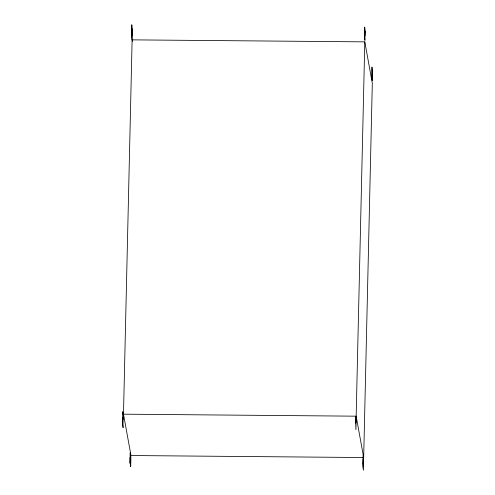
<?xml version="1.0" encoding="UTF-8"?>
<svg xmlns="http://www.w3.org/2000/svg" width="495" height="495" viewBox="0 0 495 495"><rect width="100%" height="100%" fill="white"/><g stroke="black" fill="none" stroke-linecap="round" stroke-linejoin="round"><path stroke-width="0.74" d="M132.017 34.78L131.825 28.537L131.534 36.983L131.806 24.75L132.215 29.91L131.992 39.557L131.781 31.395L131.992 35.665L131.856 34.898M123.484 414.179L132.122 39.86L364.803 41.858L372.314 83.216L363.677 457.535L131.002 455.536L123.484 414.179L356.159 416.177L363.677 457.535M364.419 33.375L364.561 34.452L364.518 30.746L364.45 31.94M356.159 416.177L364.803 41.858M132.122 39.86L132.4 41.363M372.617 70.445L372.481 78.346A6.274 0.328 -89.5 0 1 372.283 80.691L371.813 77.158L371.999 67.023L372.246 77.115L372.45 69.517L372.617 70.445M365.093 31.154L364.914 40.392C363.769 31.643 364.617 21.013 365.093 31.154M363.627 461.612L363.46 470.25L362.748 466.315L363.107 455.975A6.874 0.359 -89.5 0 1 363.293 455.239L363.627 461.612M364.926 32.825C364.697 43.226 364.735 25.158 364.926 32.825M363.466 462.98L363.41 465.937L362.959 463.475L363.243 458.995L363.466 462.98M122.463 420.156L122.383 423.732L123.094 427.668L122.97 417.483L123.292 419.228L123.373 415.651L122.655 411.716L122.723 421.598L122.463 420.156M130.173 453.074L129.95 462.701L130.086 463.45L130.228 457.38L130.358 464.415L130.488 458.822L130.668 459.812L130.668 466.637L130.89 457.009L130.173 453.074M355.41 417.056L355.924 429.697L356.239 416.177L355.41 417.056M355.837 420.014L355.769 422.922L355.837 420.014"/></g></svg>
